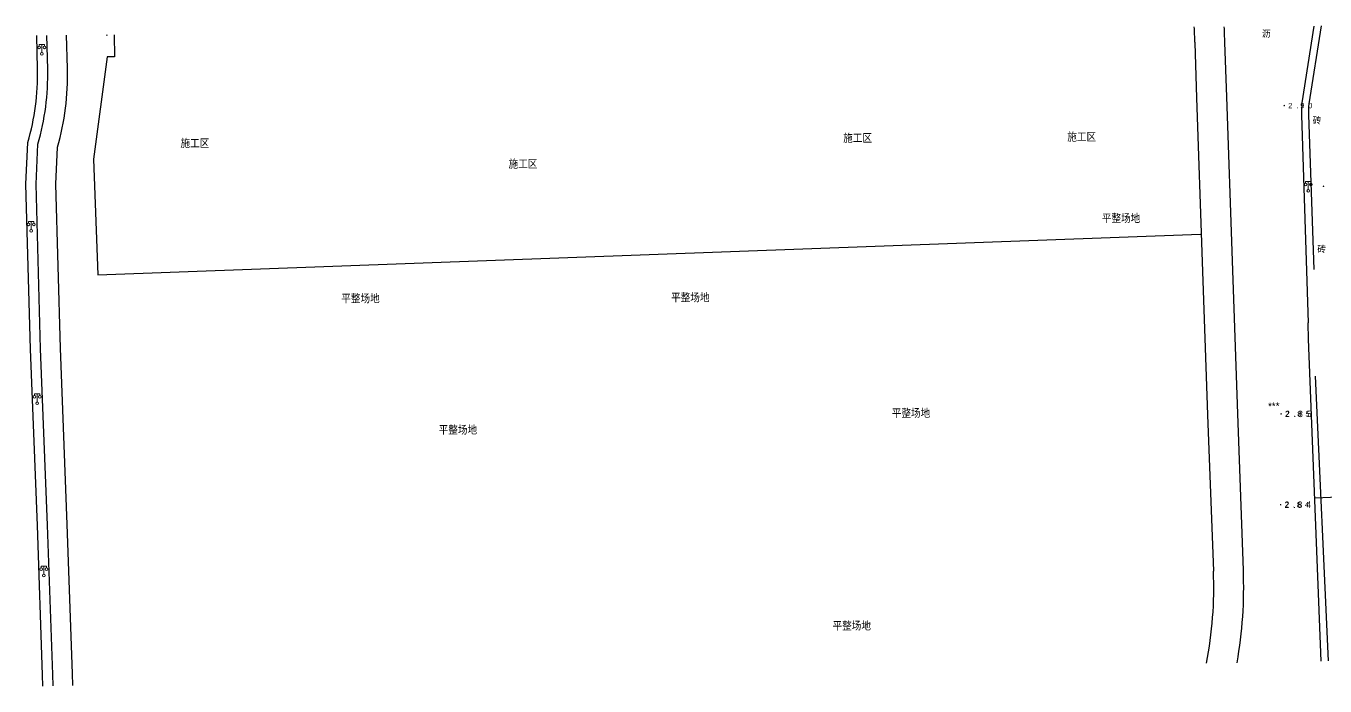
# Model space of a CAD drawing. Header units: metres. Extents: x 342272 to 345188, y 671156 to 672490.
# Drawn here: x 342599 to 342842.4, y 671465.5 to 671589.3 of the extents above; entities that cross this region are included whole.
import ezdxf
from ezdxf.enums import TextEntityAlignment as Align

# ---------------------------------------------------------------- set-up
doc = ezdxf.new("R2010")
doc.units = ezdxf.units.M
doc.header["$LTSCALE"] = 0.5
doc.header["$MEASUREMENT"] = 0
doc.layers.add('00-地形', color=251, linetype='Continuous')
doc.layers.add('00-现状标高', color=2, linetype='Continuous', lineweight=0, plot=False)
doc.layers.add('公共设施纪念物', color=8, linetype='Continuous', lineweight=0)
doc.styles.add('Style-MCS_Chinese1', font='MCS_Chinese1.shx', dxfattribs={"bigfont": 'MCS_Chinese1big.shx'})
doc.styles.add('正等线体2.0', font='MCS_Chinese1.shx', dxfattribs={"height": 2, "bigfont": 'MCS_Chinese1big.shx'})
doc.styles.add('正等线体2.4', font='MCS_Chinese1.shx', dxfattribs={"height": 2.4, "bigfont": 'MCS_Chinese1big.shx'})
doc.styles.add('细等线体2.5', font='MCS_Chinese1.shx', dxfattribs={"height": 2.5, "bigfont": 'MCS_Chinese1big.shx'})
doc.styles.add('细等线体3.0', font='MCS_Chinese1.shx', dxfattribs={"height": 3, "bigfont": 'MCS_Chinese1big.shx'})

# ---------------------------------------------------------------- blocks, each defined once
blk = doc.blocks.new('155210')
at = {"layer": '公共设施纪念物', "linetype": 'Continuous', "lineweight": 0}
for p, q in [((-1, 2.9), (-1, 3.5)), ((-1, 3.5), (1, 3.5)), ((0, 0.5), (0, 3.5)), ((1, 3.5), (1, 2.9))]:
    blk.add_line(p, q, dxfattribs=at)
for centre in [(-1, 2.4), (0, 0), (1, 2.4)]:
    blk.add_circle(centre, 0.5, dxfattribs=at)
blk = doc.blocks.new('213400_3')
at = {"layer": '00-现状标高', "linetype": 'Continuous', "lineweight": 0}
h = blk.add_hatch(color=256, dxfattribs=at)
edge = h.paths.add_edge_path()
edge.add_arc((0, 0), 0.3, 0, 360)

msp = doc.modelspace()

# ---------------------------------------------------------------- linework, layer by layer
at = {"layer": '00-地形', "lineweight": -3}
for p, q in [((342601.14, 671581.17), (342600.97, 671587.5)), ((342603.05, 671581.22), (342602.87, 671587.51)), ((342606.75, 671581.31), (342606.58, 671587.54)), ((342614.04, 671587.57), (342614.27, 671587.6)), ((342614.04, 671587.59), (342614.04, 671587.57)), ((342615.47, 671587.61), (342615.57, 671583.51)), ((342840.34, 671589.28), (342838.09, 671574.86)), ((342841.66, 671589.29), (342839.38, 671574.7)), ((342818, 671586.23), (342818, 671586.11)), ((342818, 671586.11), (342818.32, 671575.82)), ((342823.6, 671586.17), (342823.92, 671576.01)), ((342614.18, 671583.48), (342611.6, 671564.32)), ((342615.57, 671583.51), (342614.18, 671583.48)), ((342603.05, 671581.21), (342603.05, 671581.22)), ((342606.75, 671581.29), (342606.75, 671581.31)), ((342818.32, 671575.82), (342819.39, 671545.06)), ((342823.92, 671576.01), (342824.99, 671545.25)), ((342838.01, 671572.59), (342839.23, 671533.6)), ((342839.31, 671572.64), (342840.34, 671543.65)), ((342598.97, 671559.65), (342599.32, 671567.45)), ((342600.87, 671559.63), (342601.21, 671567.14)), ((342604.58, 671559.6), (342604.89, 671566.54)), ((342611.6, 671564.32), (342612.46, 671542.64)), ((342599.81, 671528.67), (342598.97, 671559.65)), ((342601.71, 671528.74), (342600.87, 671559.63)), ((342605.41, 671528.86), (342604.58, 671559.6)), ((342612.46, 671542.64), (342819.1, 671550.22)), ((342819.39, 671545.06), (342820.39, 671516.36)), ((342824.99, 671545.25), (342825.99, 671516.56)), ((342839.34, 671530.51), (342839.23, 671533.6)), ((342841.66, 671470.19), (342839.34, 671530.54)), ((342601.1, 671495.6), (342599.81, 671528.67)), ((342603, 671495.67), (342601.71, 671528.74)), ((342606.7, 671495.8), (342605.41, 671528.86)), ((342840.56, 671523.6), (342843, 671470.22)), ((342820.39, 671516.36), (342821.5, 671487.06)), ((342825.99, 671516.56), (342827.1, 671487.27)), ((342840.57, 671500.82), (342891.47, 671502.82)), ((342602.06, 671467.62), (342601.1, 671495.6)), ((342603.97, 671467.69), (342603, 671495.67)), ((342607.66, 671467.84), (342606.7, 671495.8)), ((342821.5, 671487.06), (342821.5, 671487.05)), ((342602.15, 671465.51), (342602.06, 671467.62)), ((342604.06, 671465.55), (342603.97, 671467.69)), ((342607.76, 671465.62), (342607.66, 671467.84))]:
    msp.add_line(p, q, dxfattribs=at)
for centre, radius, start, end in [((342787.65, 671586.59), 30.35, 359.3222, 4.7669), ((342787.65, 671586.59), 35.96, 359.3222, 4.0895), ((342556.04, 671580.19), 45.11, 343.5997, 1.2499), ((342556.04, 671580.19), 47.02, 343.8836, 1.2499), ((342556.04, 671580.19), 50.72, 344.3892, 1.2499), ((342854.31, 671573.16), 16.31, 174.0081, 182.005), ((342854.31, 671573.16), 15.01, 174.1307, 182.0049), ((342745.64, 671484), 75.92, 349.1981, 2.3003), ((342745.64, 671484), 81.53, 350.0284, 2.3003)]:
    msp.add_arc(centre, radius, start, end, dxfattribs=at)

# ---------------------------------------------------------------- block references
at = {"layer": '00-现状标高', "lineweight": 0, "xscale": 0.5, "yscale": 0.5, "zscale": 0.5}
for p in [(342834.77, 671574.36), (342842.13, 671559.23), (342834.18, 671516.54), (342834.09, 671499.51)]:
    msp.add_blockref('213400_3', p, dxfattribs=at)
at = {"layer": '公共设施纪念物', "lineweight": 0, "xscale": 0.5, "yscale": 0.5, "zscale": 0.5}
for p in [(342601.95, 671584.08), (342839.28, 671558.36), (342599.94, 671550.89), (342601.08, 671518.53), (342602.33, 671486.24)]:
    msp.add_blockref('155210', p, dxfattribs=at)

# ---------------------------------------------------------------- texts
at = {"layer": '00-地形', "lineweight": -3}
for s, height, style, p in [('沥', 1.25, '细等线体2.5', (342831.41, 671587.74)), ('砖', 1.25, '细等线体2.5', (342840.92, 671571.48)), ('施工区', 1.5, '细等线体3.0', (342630.62, 671567.17)), ('施工区', 1.5, '细等线体3.0', (342754.82, 671568.15)), ('施工区', 1.5, '细等线体3.0', (342796.82, 671568.37)), ('施工区', 1.5, '细等线体3.0', (342692.11, 671563.31)), ('平整场地', 1.5, '细等线体3.0', (342804.19, 671553.1)), ('砖', 1.25, '细等线体2.5', (342841.78, 671547.33)), ('平整场地', 1.5, '细等线体3.0', (342661.66, 671538.06)), ('平整场地', 1.5, '细等线体3.0', (342723.46, 671538.25)), ('平整场地', 1.5, '细等线体3.0', (342764.82, 671516.57)), ('平整场地', 1.5, '细等线体3.0', (342679.91, 671513.43)), ('平整场地', 1.5, '细等线体3.0', (342753.72, 671476.69))]:
    msp.add_text(s, height=height, dxfattribs=dict(at, style=style)).set_placement(p, align=Align.MIDDLE_CENTER)
at = {"layer": '00-地形', "lineweight": -3, "style": 'Style-MCS_Chinese1'}
msp.add_text('***', height=1.375, rotation=2.18, dxfattribs=at).set_placement((342831.77, 671517.28))
at = {"layer": '00-现状标高', "lineweight": 0, "attachment_point": 4, "line_spacing_factor": 0.722892}
for s, insert, char_height, style in [('\\T1.952;2.90', (342835.52, 671574.36), 1, '正等线体2.0'), ('\\T1.979;2.85', (342834.93, 671516.54), 1, '正等线体2.0'), ('\\T1.816;2.85', (342834.93, 671516.54), 1.2, '正等线体2.4'), ('\\T1.979;2.84', (342834.84, 671499.51), 1, '正等线体2.0'), ('\\T1.816;2.84', (342834.84, 671499.51), 1.2, '正等线体2.4')]:
    msp.add_mtext(s, dxfattribs=dict(at, insert=insert, char_height=char_height, style=style))

doc.saveas('drawing.dxf')
